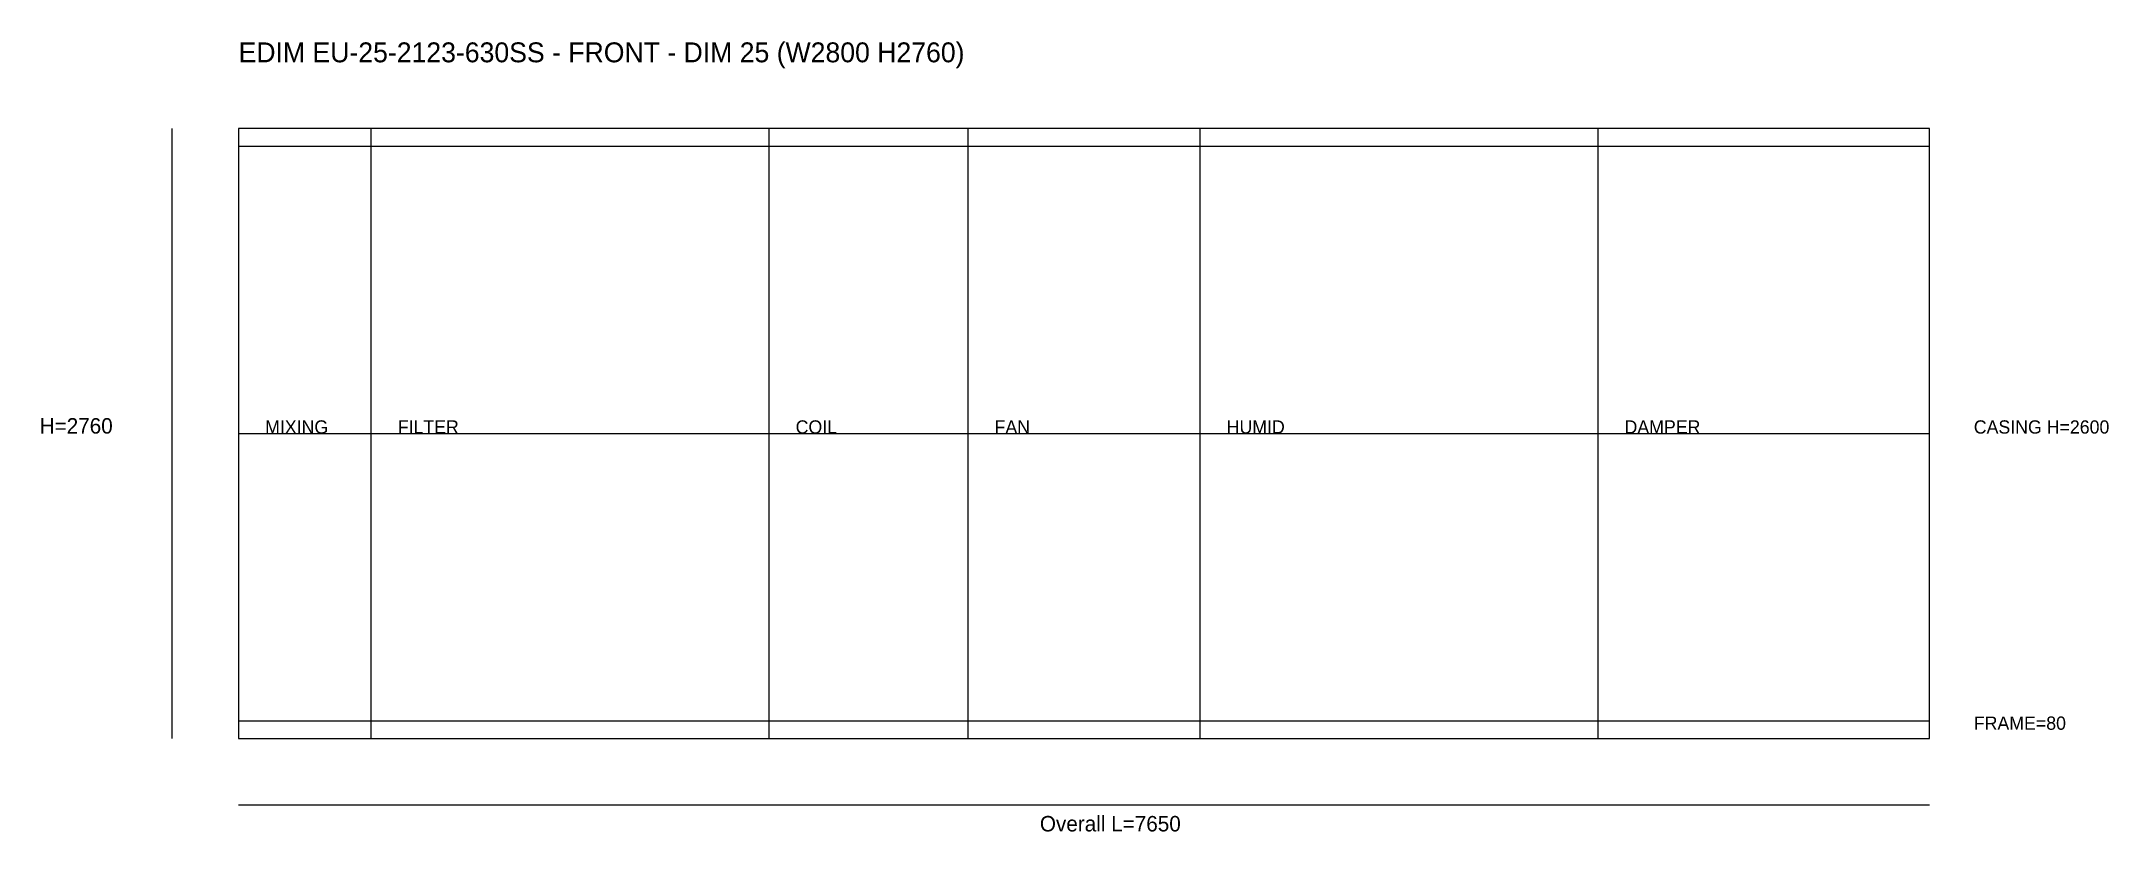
# Model space of a CAD drawing. Header units: millimetres. Extents: x -892 to 8460, y -421 to 3155.
import ezdxf

# ---------------------------------------------------------------- set-up
doc = ezdxf.new("R2010")
doc.units = ezdxf.units.MM
for name, color, linetype in [('DIM', 1, 'CONTINUOUS'), ('OUTLINE', 7, 'CONTINUOUS'), ('SECTION', 3, 'CONTINUOUS'), ('TEXT', 5, 'CONTINUOUS')]:
    doc.layers.add(name, color=color, linetype=linetype)

msp = doc.modelspace()

# ---------------------------------------------------------------- linework, layer by layer
at = {"layer": 'DIM'}
for p, q in [((-300, 0), (-300, 2760)), ((0, 1380), (7650, 1380)), ((0, -300), (7650, -300))]:
    msp.add_line(p, q, dxfattribs=at)
at = {"layer": 'OUTLINE'}
for p, q in [((7650, 2760), (0, 2760)), ((0, 2760), (0, 0)), ((7650, 0), (7650, 2760)), ((0, 2680), (7650, 2680)), ((0, 80), (7650, 80)), ((0, 0), (7650, 0))]:
    msp.add_line(p, q, dxfattribs=at)
at = {"layer": 'SECTION'}
for p, q in [((600, 0), (600, 2760)), ((2400, 0), (2400, 2760)), ((3300, 0), (3300, 2760)), ((4350, 0), (4350, 2760)), ((6150, 0), (6150, 2760))]:
    msp.add_line(p, q, dxfattribs=at)

# ---------------------------------------------------------------- texts
at = {"layer": 'DIM'}
for s, p in [('CASING H=2600', (7850, 1380)), ('FRAME=80', (7850, 40))]:
    msp.add_text(s, height=60, dxfattribs=at).set_placement(p)
at = {"layer": 'TEXT'}
for s, height, p in [('EDIM EU-25-2123-630SS - FRONT - DIM 25 (W2800 H2760)', 90, (0, 3060)), ('H=2760', 70, (-900, 1380)), ('MIXING', 60, (120, 1380)), ('FILTER', 60, (720, 1380)), ('COIL', 60, (2520, 1380)), ('FAN', 60, (3420, 1380)), ('HUMID', 60, (4470, 1380)), ('DAMPER', 60, (6270, 1380)), ('Overall L=7650', 70, (3625, -420))]:
    msp.add_text(s, height=height, dxfattribs=at).set_placement(p)

doc.saveas('drawing.dxf')
